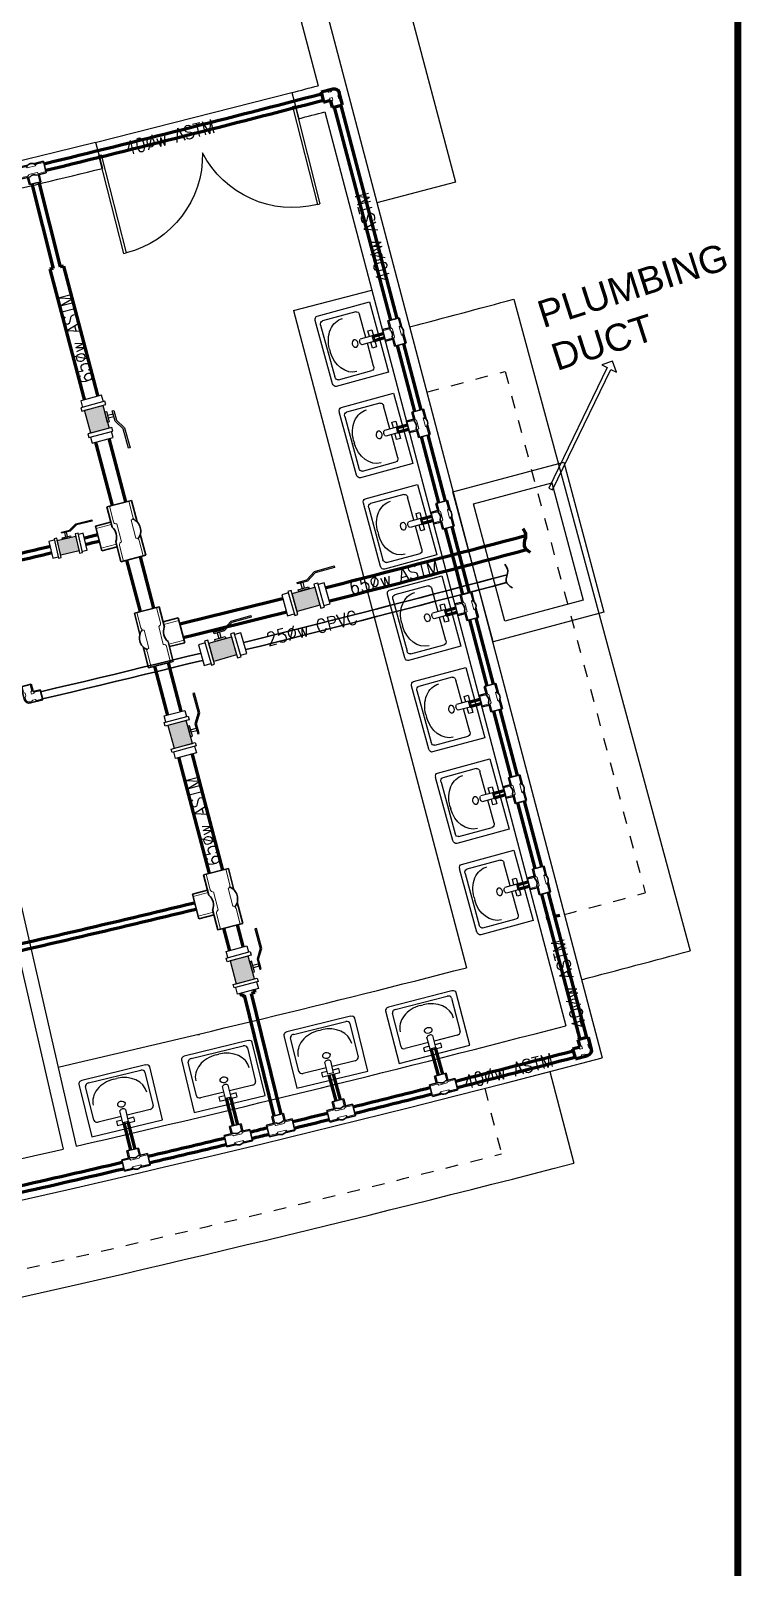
# Model space of a CAD drawing. Header units: metres. Extents: x 159409 to 239023, y 50504 to 95165.
# Drawn here: x 178643 to 179169, y 78140 to 79278 of the extents above; entities that cross this region are included whole.
import ezdxf

# ---------------------------------------------------------------- set-up
doc = ezdxf.new("R2010")
doc.units = ezdxf.units.M
doc.header["$MEASUREMENT"] = 0
doc.set_wipeout_variables(frame=1)
doc.linetypes.add('HIDDEN', pattern=[0.125, 0.0625, -0.0625])
for name, color, linetype, lineweight in [('_Annotations', 1, 'Continuous', 25), ('RJ- D - TEXT', 7, 'Continuous', 20), ('RJ- WS - SOLAR HW', 232, 'Continuous', 30), ('RJ- WS- COLD WATER', 152, 'Continuous', 30), ('RJ- WS- HOT WATER', 12, 'Continuous', 30)]:
    doc.layers.add(name, color=color, linetype=linetype, lineweight=lineweight)
doc.layers.add('SANTEH', color=7, linetype='Continuous')
doc.styles.add('RJ', font='romans.shx')
doc.styles.add('Standard 360', font='arial.ttf')

# ---------------------------------------------------------------- blocks, each defined once
blk = doc.blocks.new('d2')
at = {"color": 8, "ltscale": 8}
for p, q in [((-332.772, -186.458, 9945.752), (-332.753, -186.454, 9945.752)), ((-332.628, -187.194, 9945.752), (-332.772, -186.458, 9945.752)), ((-332.609, -187.19, 9945.752), (-332.753, -186.454, 9945.752)), ((-332.753, -186.454, 9945.752), (-332.753, -186.454, 9945.732)), ((-332.753, -186.454, 9945.732), (-332.753, -186.454, 9945.732)), ((-334.226, -186.743, 9945.752), (-334.206, -186.739, 9945.752)), ((-334.082, -187.479, 9945.752), (-334.226, -186.743, 9945.752)), ((-334.062, -187.475, 9945.752), (-334.206, -186.739, 9945.752)), ((-332.628, -187.194, 9945.752), (-332.609, -187.19, 9945.752)), ((-334.063, -187.577, 9945.752), (-332.589, -187.288, 9945.752)), ((-334.082, -187.479, 9945.752), (-334.062, -187.475, 9945.752))]:
    blk.add_line(p, q, dxfattribs=at)
for centre, start, end in [((-332.628, -187.194, 9945.752), 101.092, 178.0402), ((-334.062, -187.475, 9945.752), 24.1438, 101.092)]:
    blk.add_arc(centre, 0.75, start, end, dxfattribs=at)
blk = doc.blocks.new('Rac7')
at = {"color": 0}
for p, q in [((-39501, -24232), (-39501, -23830)), ((-39474, -23808), (-38988, -23808)), ((-39457, -23859), (-39457, -24115)), ((-39032, -23838), (-39430, -23838)), ((-39221, -23855), (-39241, -23855)), ((-39005, -24115), (-39005, -23859)), ((-39005, -23859), (-39005, -23859)), ((-38961, -23830), (-38961, -24232)), ((-39253, -24186), (-39253, -24094)), ((-39209, -24186), (-39209, -24094)), ((-38961, -24232), (-39501, -24232)), ((-39430, -24136), (-39253, -24136)), ((-39297, -24164), (-39253, -24164)), ((-39297, -24194), (-39297, -24164)), ((-39165, -24194), (-39297, -24194)), ((-39253, -24186), (-39209, -24186)), ((-39209, -24136), (-39032, -24136)), ((-39209, -24164), (-39165, -24164)), ((-39165, -24164), (-39165, -24194))]:
    blk.add_line(p, q, dxfattribs=at)
at = {"color": 0, "extrusion": (0, 0, -1)}
for centre, major_axis, start_param, end_param in [((-39474, -23830), (-27, 0), 0, 1.570796), ((-39430, -23859), (-27, 0), 0, 1.570796), ((-39241, -24007), (-194, 0), 0, 1.570796), ((-39221, -24007), (-194, 0), 1.570796, 3.141593), ((-39032, -23859), (-27, 0), 1.570796, 3.141593), ((-38988, -23830), (-27, 0), 1.570796, 3.141593), ((-39430, -24115), (-27, 0), -1.570796, 0), ((-39231, -24104), (-25.3, 0), 0.552816, 2.588777), ((-39032, -24115), (-27, 0), -3.141593, -1.570796)]:
    blk.add_ellipse(centre, major_axis=major_axis, ratio=0.785714, start_param=start_param, end_param=end_param, dxfattribs=at)
blk.add_ellipse((-39231, -24048), major_axis=(-27.9, 0), ratio=0.785714, dxfattribs=at)
blk = doc.blocks.new('A$C12DB153C')
at = {"linetype": 'Continuous', "ltscale": 10}
for p, q in [((1.26, 2.08), (-1.26, 2.08)), ((-1.26, 2.08), (-1.26, 0.53)), ((1.26, 2.08), (1.26, 0.53)), ((-2.78, 0.53), (-0.73, 0.53)), ((-2.78, -1.99), (-2.78, 0.53)), ((0.73, 0.53), (2.8, 0.53)), ((2.8, -1.99), (2.8, 0.53)), ((-2.78, -1.99), (-0.62, -1.99)), ((0.62, -1.99), (2.8, -1.99))]:
    blk.add_line(p, q, dxfattribs=at)
at = {"color": 8, "linetype": 'Continuous', "lineweight": 0}
for p, q in [((-1, 2.08), (-1, 0.53)), ((1, 2.08), (1, 0.53)), ((-2.78, 0.26), (-1.19, 0.26)), ((0.93, 0), (-0.9, 0)), ((2.8, 0.26), (1.22, 0.26)), ((-0.9, -1.47), (0.93, -1.47)), ((-2.78, -1.73), (-1.19, -1.73)), ((2.8, -1.73), (1.22, -1.73))]:
    blk.add_line(p, q, dxfattribs=at)
for centre, start, end in [((-1.19, -0.03), 5.7392, 90), ((1.22, -0.03), 90, 174.2608), ((-1.19, -1.44), 270, 354.2608), ((1.22, -1.44), 185.7392, 270)]:
    blk.add_arc(centre, 0.293, start, end, dxfattribs=at)
at = {"linetype": 'Continuous', "ltscale": 10, "extrusion": (0, 0, -1)}
for centre, start_param, end_param in [((0, 1.55), 3.309118, 4.544863), ((0, -0.9), 2.9928, 4.847677)]:
    blk.add_ellipse(centre, major_axis=(-0.891, 0.891), ratio=1, start_param=start_param, end_param=end_param, dxfattribs=at)
blk = doc.blocks.new('A$C0C4120B1')
at = {"color": 8, "linetype": 'Continuous', "lineweight": 5}
for p, q in [((7, 13.3), (5.3, 12.8)), ((11.9, 15.4), (7.7, 14.3)), ((8.1, 8.9), (6.6, 8.5)), ((13.5, 9.5), (9.2, 8.4))]:
    blk.add_line(p, q, dxfattribs=at)
for centre, radius, start, end in [((3.9, 10.1), 3.05, 62.0538, 237.3896), ((7.9, 13.4), 0.896, 104.7217, 194.7217), ((9, 9.3), 0.896, 194.7217, 284.7217)]:
    blk.add_arc(centre, radius, start, end, dxfattribs=at)
at = {"layer": 'RJ- WS - SOLAR HW', "color": 8, "linetype": 'Continuous', "lineweight": 5}
for p, q in [((2.7, 5.5), (2.2, 7.6)), ((3.3, 0.2), (2.2, 4.5)), ((7.1, 6.7), (6.6, 8.5)), ((9.2, 1.8), (8.1, 6))]:
    blk.add_line(p, q, dxfattribs=at)
for centre, start, end in [((3.1, 4.7), 110.4609, 194.7217), ((7.2, 5.8), 14.7217, 98.9825)]:
    blk.add_arc(centre, 0.896, start, end, dxfattribs=at)
at = {"layer": 'RJ- WS- COLD WATER', "lineweight": 60}
for p, q in [((11.7, 16.2), (2.9, 13.9)), ((11.7, 16.2), (13.7, 8.7)), ((2.5, 0), (0.1, 9.2)), ((10, 2), (2.5, 0)), ((13.7, 8.7), (8.6, 7.4)), ((10, 2), (8.6, 7.4))]:
    blk.add_line(p, q, dxfattribs=at)
blk.add_arc((3.9, 10.1), 3.85, 104.7217, 194.7217, dxfattribs=at)
blk = doc.blocks.new('20 dia. Ball valve with cPVC MTA 2 nos.')
blk.add_wipeout([(0, 1.15), (-0.73, 1.15), (-0.73, -1.14), (0, -1.14), (0, -1.32), (0.36, -1.32), (0.36, -1), (2.86, -1), (2.86, -1.32), (3.27, -1.32), (3.27, -1.14), (3.94, -1.14), (3.94, 1.15), (3.27, 1.15), (3.27, 1.32), (2.86, 1.32), (2.86, 1), (0.36, 1), (0.36, 1.32), (0, 1.32)]).translate(0, 0, 0)
blk.add_hatch(color=256).paths.add_polyline_path([(0.36, 1), (2.86, 1), (2.86, -1), (0.36, -1)])
blk.add_lwpolyline([(1.18, 1.81), (1.18, 1.97), (2.25, 1.97), (3.27, 2.6), (5.45, 2.6), (5.45, 2.43), (3.32, 2.43), (2.3, 1.81), (1.18, 1.81)])
for points in [[(1.53, 1.2), (1.8, 1.2), (1.8, 1.81), (1.53, 1.81)], [(0, -1.32), (0.36, -1.32), (0.36, 1.32), (0, 1.32)], [(0.36, 1), (2.86, 1), (2.86, -1), (0.36, -1)], [(1.09, 1.2), (2.23, 1.2), (2.23, 1), (1.09, 1)], [(2.86, -1.32), (3.27, -1.32), (3.27, 1.32), (2.86, 1.32)]]:
    blk.add_lwpolyline(points, close=True)
at = {"elevation": 0}
for points in [[(0, 1.15), (-0.73, 1.15), (-0.73, -1.14), (0, -1.14)], [(3.27, -1.14), (3.94, -1.14), (3.94, 1.15), (3.27, 1.15)]]:
    blk.add_lwpolyline(points, dxfattribs=at)
blk = doc.blocks.new('A$C0D3E5CE7')
at = {"color": 8, "linetype": 'Continuous', "lineweight": 5}
for p, q in [((7.1, 13.2, 0.4), (5.3, 12.8, 0.4)), ((12, 15.2, 0.4), (7.7, 14.2, 0.4)), ((8.1, 8.8, 0.4), (6.6, 8.5, 0.4)), ((13.4, 9.3, 0.4), (9.2, 8.3, 0.4))]:
    blk.add_line(p, q, dxfattribs=at)
for centre, radius, start, end in [((3.9, 10.1, 0.4), 3.05, 60.9884, 236.3242), ((8, 13.3, 0.4), 0.896, 103.6563, 193.6563), ((9, 9.1, 0.4), 0.896, 193.6563, 283.6563)]:
    blk.add_arc(centre, radius, start, end, dxfattribs=at)
at = {"layer": 'RJ- WS - SOLAR HW', "color": 8, "linetype": 'Continuous', "lineweight": 5}
for p, q in [((3.1, 0.2, 0.4), (2.1, 4.5, 0.4)), ((2.7, 5.5, 0.4), (2.2, 7.6, 0.4)), ((7, 6.6, 0.4), (6.6, 8.5, 0.4)), ((9, 1.6, 0.4), (8, 5.9, 0.4))]:
    blk.add_line(p, q, dxfattribs=at)
for centre, start, end in [((3, 4.7, 0.4), 109.3955, 193.6563), ((7.1, 5.7, 0.4), 13.6563, 97.9171)]:
    blk.add_arc(centre, 0.896, start, end, dxfattribs=at)
at = {"layer": 'RJ- WS- HOT WATER', "linetype": 'Continuous', "lineweight": 30, "ltscale": 10}
for p, q in [((11.8, 16, 0.4), (2.9, 13.8, 0.4)), ((11.8, 16, 0.4), (13.6, 8.5, 0.4)), ((2.3, 0, 0.4), (0.1, 9.2, 0.4)), ((9.8, 1.8, 0.4), (2.3, 0, 0.4)), ((13.6, 8.5, 0.4), (8.5, 7.3, 0.4)), ((9.8, 1.8, 0.4), (8.5, 7.3, 0.4))]:
    blk.add_line(p, q, dxfattribs=at)
blk.add_arc((3.9, 10.1, 0.4), 3.85, 103.6563, 193.6563, dxfattribs=at)

msp = doc.modelspace()

# ---------------------------------------------------------------- linework, layer by layer
at = {"color": 0, "ltscale": 8}
for p, q in [((178512.333, 80620.142, -3.971), (179066.225, 78517.03, -3.971)), ((178728.57, 79720.567, -3.971), (178855.912, 79237.054, -3.971)), ((178860.88, 79217.681, -3.971), (179039.159, 78540.763, -3.971)), ((178837.615, 79070.432, -3.971), (178965.796, 78583.733, -3.971))]:
    msp.add_line(p, q, dxfattribs=at)
at = {"color": 0, "ltscale": 10}
for p, q in [((178855.576, 79552.427, -3.971), (178957.45, 79165.618, -3.971)), ((178836.431, 79231.976, -4.392), (178841.499, 79212.611, -4.392)), ((178691.016, 79195.162, -4.392), (178696.078, 79175.811, -4.392)), ((178957.45, 79165.618, -3.971), (178899.428, 79150.337, -3.971)), ((178837.615, 79070.432, -3.971), (178895.636, 79085.713, -3.971)), ((179000.816, 79078.992, -4.392), (179131.318, 78596.323, -4.392)), ((178618.414, 78705.058, -4.392), (178676.771, 78451.578, -4.392)), ((178635.616, 78585.766, -4.392), (178667.026, 78449.334, -4.392)), ((179027.448, 78506.876, -4.023), (179045.11, 78438.949, -4.392))]:
    msp.add_line(p, q, dxfattribs=at)
at = {"color": 0, "linetype": 'HIDDEN', "ltscale": 150}
for p, q in [((178994.239, 79025.436, -4.392), (179098.001, 78639.128, -4.392)), ((178979.186, 78494.42, -4.039), (178991.619, 78445.826, -4.392))]:
    msp.add_line(p, q, dxfattribs=at)
at = {"color": 6, "const_width": 5.123, "elevation": -4.392}
msp.add_lwpolyline([(179166.557, 81301.656), (179166.557, 76559.83), (172422.808, 76559.83), (172422.808, 81301.656)], close=True, dxfattribs=at)
at = {"color": 0, "ltscale": 10}
for centre, radius, start, end in [((175811.744, 90873.972, -4.392), 11903.5, 281.1755473, 284.0565108), ((175811.745, 90873.972, -4.392), 12028.5, 284.5639253, 284.6593603), ((175811.745, 90873.972, -4.392), 12048.5, 284.564093, 284.6593603), ((175811.745, 90873.972, -4.392), 12028.5, 274.3758311, 283.8494076), ((175811.745, 90873.972, -4.392), 12048.5, 282.9885649, 283.850752), ((175811.745, 90873.972, -4.392), 12218.5, 284.7544739, 285.1296178), ((175811.745, 90873.972, -4.392), 12718.5, 284.7544877, 285.1296178), ((175811.745, 90873.972, -4.392), 12748.5, 282.9872593, 284.6646022), ((175812.461, 90863.998, -4.392), 12768.5, 274.1093344, 284.7633598), ((175811.745, 90873.972, -4.392), 12748.5, 282.1373521, 282.9423162), ((175811.823, 90873.972, -4.392), 12848.5, 282.343422, 284.5749974)]:
    msp.add_arc(centre, radius, start, end, dxfattribs=at)
at = {"color": 0, "linetype": 'HIDDEN', "ltscale": 150}
for radius, start, end in [(12268.5, 284.7544739, 285.0346857), (12668.5, 284.7544877, 285.0346857), (12828.5, 282.5706633, 284.3518467)]:
    msp.add_arc((175811.745, 90873.972, -4.392), radius, start, end, dxfattribs=at)
at = {"color": 0, "ltscale": 8}
msp.add_arc((175811.745, 90873.972, -4.392), 12688.5, 282.9872593, 284.3932391, dxfattribs=at)
at = {"layer": '_Annotations', "elevation": -3.997}
msp.add_lwpolyline([(179029.452, 78937.702), (179072.639, 79026.939), (179076.716, 79024.966), (179073.911, 79033.032), (179065.845, 79030.227), (179069.921, 79028.254), (179026.735, 78939.017)], close=True, dxfattribs=at)
at = {"layer": '_Annotations', "color": 31, "elevation": -4.392}
for points in [[(178955.589, 78936.147), (179037.693, 78958.146), (179067.457, 78847.065), (178985.353, 78825.065)], [(178970.898, 78927.308), (179028.854, 78942.837), (179052.147, 78855.904), (178994.192, 78840.375)]]:
    msp.add_lwpolyline(points, close=True, dxfattribs=at)
at = {"layer": 'RJ- WS- COLD WATER', "lineweight": 60}
for p, q in [((178867.785, 79221.222, -3.971), (178909.334, 79063.46, -3.971)), ((178872.593, 79222.491, -3.971), (178914.145, 79064.72, -3.971)), ((178643.764, 79164.333, -4.392), (178659.58, 79101.619, -4.392)), ((178648.968, 79165.587, -4.392), (178664.784, 79102.873, -4.392)), ((178659.58, 79101.619, -4.392), (178657.247, 79101.058, -4.392)), ((178667.317, 79103.483, -4.392), (178664.784, 79102.873, -4.392)), ((178667.317, 79103.483, -4.392), (178713.343, 78928.722, -4.392)), ((178657.247, 79101.058, -4.392), (178703.322, 78926.114, -4.392)), ((178895.964, 79051.324, -4.392), (178904.111, 79053.616, -4.392)), ((178896.838, 79048.159, -4.392), (178904.946, 79050.427, -4.392)), ((178914.309, 79044.572, -3.971), (178927.162, 78995.769, -3.971)), ((178919.119, 79045.832, -3.971), (178931.972, 78997.029, -3.971)), ((178913.791, 78983.632, -4.787), (178921.939, 78985.924, -4.787)), ((178914.666, 78980.468, -4.787), (178922.774, 78982.735, -4.787)), ((178932.136, 78976.881, -3.971), (178944.99, 78928.077, -3.971)), ((178936.947, 78978.141, -3.971), (178949.8, 78929.337, -3.971)), ((178931.619, 78915.941, -4.392), (178939.767, 78918.232, -4.392)), ((178932.493, 78912.776, -4.392), (178940.602, 78915.044, -4.392)), ((178949.964, 78909.189, -3.971), (178957.769, 78879.554, -3.971)), ((178954.775, 78910.449, -3.971), (178967.668, 78861.495, -3.971)), ((178714.009, 78885.534, -4.392), (178724.019, 78847.526, -4.392)), ((178724.031, 78888.142, -4.392), (178734.049, 78850.102, -4.392)), ((178957.769, 78879.554, -3.971), (178962.857, 78860.235, -3.971)), ((178949.554, 78848.116, -3.997), (178957.702, 78850.408, -3.997)), ((178950.428, 78844.951, -3.997), (178958.537, 78847.219, -3.997)), ((178967.832, 78841.347, -3.971), (178980.685, 78792.543, -3.971)), ((178972.642, 78842.607, -3.971), (178985.496, 78793.803, -3.971)), ((178734.707, 78806.946, -4.392), (178734.895, 78806.23, -4.392)), ((178734.893, 78806.229, -4.392), (178775.117, 78653.5, -4.392)), ((178744.737, 78809.522, -4.392), (178785.141, 78656.109, -4.392)), ((178967.382, 78780.424, -3.997), (178975.529, 78782.716, -3.997)), ((178968.256, 78777.26, -3.997), (178976.364, 78779.527, -3.997)), ((178985.66, 78773.655, -3.971), (178998.511, 78724.858, -3.971)), ((178990.47, 78774.915, -3.971), (179003.323, 78726.111, -3.971)), ((178985.217, 78712.762, -3.997), (178993.367, 78715.043, -3.997)), ((178986.087, 78709.596, -3.997), (178994.198, 78711.854, -3.997)), ((179003.486, 78705.969, -3.971), (179016.336, 78657.176, -3.971)), ((179008.298, 78707.223, -3.971), (179021.151, 78658.42, -3.971)), ((179003.056, 78645.119, -3.997), (179011.212, 78647.383, -3.997)), ((179003.92, 78641.952, -3.997), (179012.036, 78644.192, -3.997)), ((179021.311, 78638.288, -3.971), (179049.669, 78530.615, -3.971)), ((179026.126, 78639.531, -3.971), (179054.461, 78531.943, -3.971)), ((178785.805, 78612.92, -4.392), (178799.013, 78562.767, -4.392)), ((178795.828, 78615.529, -4.392), (178809.047, 78565.337, -4.392)), ((179027.105, 78620.475, -4.392), (179024.782, 78619.876, -4.392)), ((179034.796, 78622.519, -4.392), (179032.285, 78621.827, -4.392)), ((178801.338, 78563.363, -4.392), (178799.013, 78562.767, -4.392)), ((178823.203, 78474.019, -4.392), (178801.338, 78563.363, -4.392)), ((178809.047, 78565.337, -4.392), (178806.524, 78564.691, -4.392)), ((178828.408, 78475.271, -4.392), (178806.524, 78564.691, -4.392)), ((178766.773, 78533.897, -3.971), (178766.774, 78533.892, -3.971)), ((178787.23, 78539.285, -3.971), (178787.231, 78539.28, -3.971)), ((178939.376, 78523.609, -4.526), (178944.707, 78504.17, -4.526)), ((178942.538, 78524.427, -4.526), (178947.899, 78504.989, -4.526)), ((178863.863, 78504.184, -4.845), (178868.882, 78485.143, -4.845)), ((178867.037, 78504.958, -4.845), (178872.083, 78485.93, -4.845)), ((178787.771, 78486.905, -5.164), (178792.859, 78466.663, -5.164)), ((178790.944, 78487.676, -5.164), (178796.068, 78467.413, -5.164)), ((178711.881, 78468.888, -5.482), (178716.986, 78448.65, -5.482)), ((178715.053, 78469.661, -5.482), (178720.195, 78449.403, -5.482))]:
    msp.add_line(p, q, dxfattribs=at)
for centre, radius, start, end in [((175812.162, 90867.482, -4.392), 12028.5, 283.6607578, 284.6697198), ((175812.696, 90862.513, -4.392), 12028.5, 283.663829, 284.6733001), ((175833.525, 90588.298, -4.392), 12028.5, 283.0092105, 283.7505216), ((175834.06, 90583.329, -4.392), 12028.5, 283.0121595, 283.7540205), ((175735.678, 91162.794, -3.971), 12688.5, 283.7587796, 284.9522837), ((175737.993, 91152.739, -3.971), 12688.5, 283.7599505, 284.94487), ((175809.837, 90878.996, -4.392), 12598.5, 282.7146113, 283.5632016), ((175810.646, 90874.189, -4.392), 12598.5, 282.7158531, 283.5651498), ((175811.664, 90874.656, -4.392), 12768.5, 284.2639999, 284.6667618), ((175812.053, 90869.674, -4.392), 12768.5, 284.2678631, 284.6710521), ((175811.664, 90874.656, -4.392), 12768.5, 283.9128728, 284.1763538), ((175812.053, 90869.674, -4.392), 12768.5, 283.9165163, 284.1802171), ((175811.664, 90874.656, -4.392), 12768.5, 283.7064166, 283.825227), ((175811.664, 90874.656, -4.392), 12768.5, 283.5614202, 283.6187707), ((175812.053, 90869.674, -4.392), 12768.5, 283.7099459, 283.8288705), ((175811.664, 90874.656, -4.392), 12768.5, 283.2115224, 283.4737728), ((175812.053, 90869.674, -4.392), 12768.5, 283.2149301, 283.4771616), ((175812.053, 90869.674, -4.392), 12768.5, 283.5648091, 283.6222999), ((175811.664, 90874.656, -4.392), 12768.5, 282.3814642, 283.1238766), ((175812.053, 90869.674, -4.392), 12768.5, 282.3844734, 283.1272844)]:
    msp.add_arc(centre, radius, start, end, dxfattribs=at)
msp.add_spline([(179007.352, 78909.113, -4.392), (179009.49, 78904.082, -4.392), (179008.269, 78896.306, -4.392), (179012.846, 78891.448, -4.392)], degree=3, dxfattribs=at)
at = {"layer": 'RJ- WS- HOT WATER', "linetype": 'Continuous', "lineweight": 30, "ltscale": 10}
msp.add_arc((175737.083, 91137.67, -4.055), 12688.5, 283.2736022, 284.8819093, dxfattribs=at)
msp.add_spline([(178994.142, 78882.716, -4.055), (178996.28, 78877.685, -4.055), (178995.058, 78869.909, -4.055), (178999.636, 78865.051, -4.055)], degree=3, dxfattribs=at)

# ---------------------------------------------------------------- block references
at = {"color": 8, "xscale": -100, "yscale": 100, "zscale": 100, "rotation": 205.298699042479}
msp.add_blockref('d2', (216909.044, 76512.138, -994579.563), dxfattribs=at)
at = {"color": 6, "ltscale": 10, "xscale": -1}
for p, rotation in [((178876.152, 79224.096, -4.392), 29.50965049221093), ((179047.551, 78514.009, -3.971), 300.2158781540527)]:
    msp.add_blockref('A$C0C4120B1', p, dxfattribs=dict(at, rotation=rotation))
at = {"color": 6, "ltscale": 10, "xscale": -1.008, "yscale": 1.008, "zscale": 1.008, "rotation": 208.1234392388179}
msp.add_blockref('A$C0D3E5CE7', (178633.817, 78790.75, -4.48), dxfattribs=at)
at = {"layer": 'RJ- WS- COLD WATER', "linetype": 'Continuous', "ltscale": 10}
for p, xscale, yscale, zscale, rotation in [((178644.619, 79172.018, -4.392), -3.499233740472021, 3.499233740446656, 3.49923374045335, 193.550564460713), ((178911.705, 79053.941, -4.366), 3.49923374047202, 3.499233740446655, 3.49923374045335, 104.6752335938527), ((178929.533, 78986.249, -4.761), 3.49923374047202, 3.499233740446655, 3.49923374045335, 104.6752335938527), ((178708.479, 78905.678, -4.392), 7.517884989295355, 7.517884989240861, 7.517884989255243, 104.5890428538361), ((178947.361, 78918.558, -4.366), 3.49923374047202, 3.499233740446655, 3.49923374045335, 104.6752335938527), ((178739.534, 78829.752, -4.392), -7.517884989295352, 7.517884989240861, 7.517884989255243, 284.4047845396056), ((178965.296, 78850.733, -3.971), 3.49923374047202, 3.499233740446655, 3.49923374045335, 104.6752335938527), ((178983.124, 78783.041, -3.971), 3.49923374047202, 3.499233740446655, 3.49923374045335, 104.6752335938527), ((179000.962, 78715.359, -3.971), 3.499233740472019, 3.499233740446655, 3.49923374045335, 104.6025320295692), ((178780.235, 78633.054, -4.392), 7.517884989295355, 7.517884989240861, 7.517884989255243, 104.5890428538361), ((179018.807, 78647.683, -3.971), 3.49923374047202, 3.499233740446655, 3.49923374045335, 104.4805757706164), ((178948.147, 78497.547, -3.436), 3.49923374047202, 3.499233740446656, 3.49923374045335, 14.38592059680051), ((178872.256, 78478.485, -3.755), 3.49923374047202, 3.499233740446656, 3.49923374045335, 13.81637627297014), ((178827.557, 78467.588, -4.392), 3.49923374047202, 3.499233740446656, 3.49923374045335, 13.5206913840017), ((178796.156, 78459.967, -4.073), 3.499233740472021, 3.499233740446656, 3.49923374045335, 13.15750650143104), ((178720.289, 78441.957, -4.392), 3.499233740472021, 3.499233740446656, 3.49923374045335, 13.20648675370546)]:
    msp.add_blockref('A$C12DB153C', p, dxfattribs=dict(at, xscale=xscale, yscale=yscale, zscale=zscale, rotation=rotation))
at = {"layer": 'SANTEH', "yscale": 0.1, "zscale": 0.1}
for p, xscale, rotation in [((175531.317, 82198.63, -3.997), 0.1, 105.2477540009853), ((175549.145, 82130.938, -3.997), 0.1, 105.2477540009853), ((175566.973, 82063.247, -3.997), 0.1, 105.2477540009853), ((175584.8, 81995.555, -3.997), 0.1, 105.2477540009853), ((175602.628, 81927.863, -3.997), 0.1, 105.2477540009853), ((175620.456, 81860.171, -3.997), 0.1, 105.2477540009853), ((175638.284, 81792.48, -3.997), 0.1, 105.2477540009853), ((174537.259, 79883.622, -4.526), -0.1, 14.49553871045856), ((174481.043, 79926.375, -4.845), -0.1, 13.6942701866916), ((174405.153, 79908.357, -5.164), -0.1, 13.6942701866916), ((174329.263, 79890.34, -5.482), -0.1, 13.6942701866916)]:
    msp.add_blockref('Rac7', p, dxfattribs=dict(at, xscale=xscale, rotation=rotation))

# ---------------------------------------------------------------- texts
at = {"layer": '_Annotations', "insert": (179016.297, 79076.451, -4.392), "char_height": 8.45393, "attachment_point": 1, "rotation": 17.79344, "style": 'Standard 360'}
msp.add_mtext('{\\H2.3658x;PLUMBING \\PDUCT}', dxfattribs=at)
at = {"layer": 'RJ- D - TEXT', "lineweight": 20, "style": 'RJ', "width": 0.9}
for s, rotation, p in [('40%%Cw ASTM', 14.703343, (178714.381, 79185.409, -4.392)), ('40%%Cw ASTM', 104.517277, (178909.684, 79093.231, -4.392)), ('65%%Cw ASTM', 104.517277, (178689.736, 79018.234, -4.392)), ('65%%Cw ASTM', 14.235463, (178880.189, 78859.83, -4.392)), ('25%%Cw CPVC', 14.235463, (178818.986, 78821.934, -4.813)), ('65%%Cw ASTM', 104.517277, (178784.004, 78660.599, -4.392)), ('40%%Cw ASTM', 104.517277, (179054.605, 78540.188, -4.392)), ('40%%Cw ASTM', 14.703343, (178965.009, 78493.809, -4.392))]:
    msp.add_text(s, height=10, rotation=rotation, dxfattribs=at).set_placement(p)

# ---------------------------------------------------------------- next in the draw order: block references
for p, xscale, yscale, zscale, rotation in [((178689.081, 79000.895, -4.382), 6.995664062886174, 6.995664062886174, 6.995664062886174, 285.0851380314886), ((178662.005, 78894.206, -4.384), 5.59653125030894, 5.59653125030894, 5.59653125030894, 13.27201163180877), ((178756.626, 78745.669, -4.382), -6.995664062886174, 6.995664062886173, 6.995664062886174, 285.085138031335), ((178802.566, 78571.234, -4.382), -6.995664062886174, 6.995664062886173, 6.995664062886174, 285.085138031335)]:
    msp.add_blockref('20 dia. Ball valve with cPVC MTA 2 nos.', p, dxfattribs=dict(xscale=xscale, yscale=yscale, zscale=zscale, rotation=rotation))

# ---------------------------------------------------------------- next in the draw order: linework, layer by layer
at = {"layer": 'RJ- WS- HOT WATER', "linetype": 'Continuous', "lineweight": 30, "ltscale": 10}
msp.add_arc((175737.754, 91132.189, -4.055), 12688.5, 283.2768561, 284.8766603, dxfattribs=at)

# ---------------------------------------------------------------- next in the draw order: block references
at = {"xscale": 6.995664062886174, "yscale": 6.995664062886174, "zscale": 6.995664062886174, "rotation": 15.76391473039564}
for p in [(178836.011, 78853.558, -4.382), (178774.281, 78816.667, -4.803)]:
    msp.add_blockref('20 dia. Ball valve with cPVC MTA 2 nos.', p, dxfattribs=at)

doc.saveas('drawing.dxf')
